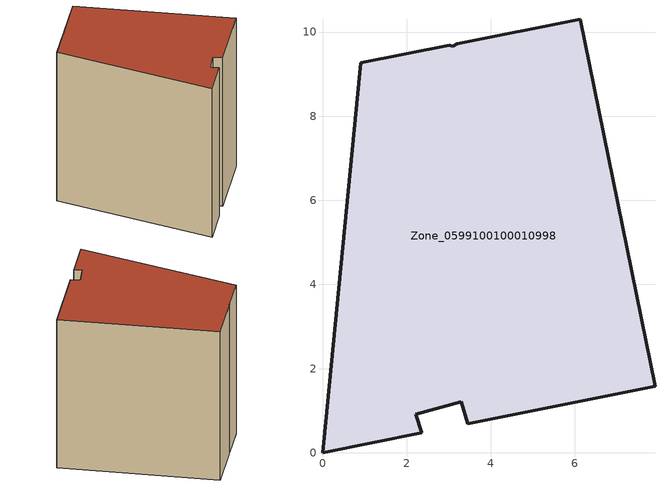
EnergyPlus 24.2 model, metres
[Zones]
Zone_0599100100010998
 floor ground (C_G): 3.29,1.21 2.22,0.91 2.36,0.47 0,0 0.91,9.27 3.01,9.69 3.09,9.66 3.2,9.72 6.12,10.3 7.9,1.58 3.45,0.69 z3.74
 wall outside (C_F): 0.91,9.27 0,0 2.36,0.47 2.22,0.91 3.29,1.21 3.45,0.69 7.9,1.58 6.12,10.3 3.2,9.72 3.09,9.66 3.01,9.69 0.91,9.27 z3.74:12.84
 roof outside (C_R): 3.09,9.66 3.01,9.69 0.91,9.27 0,0 2.36,0.47 2.22,0.91 3.29,1.21 3.45,0.69 7.9,1.58 6.12,10.3 3.2,9.72 z12.84
[BUILDING]
Pand.0599100100010998: North Axis=0; Terrain=City; Loads Convergence Tolerance Value=0.04; Temperature Convergence Tolerance Value=0.4; Solar Distribution=FullExterior; Maximum Number of Warmup Days=25; Minimum Number of Warmup Days=1
[Site:Location]
Rotterdam.The.Hague.AP_ZH_NLD Design_Conditions: Latitude=51.96; Longitude=4.45; Time Zone=1; Elevation=-4.5
[SITE:GROUNDTEMPERATURE:BUILDINGSURFACE]
18, 18, 18, 18, 18, 18, 18, 18, 18, 18, 18, 18
[MATERIAL] Thermal Absorptance=0.9; Solar Absorptance=0.7; Visible Absorptance=0.7
Name | Roughness | Thickness | Conductivity | Density | Specific Heat
G.TC.2015-2018 | MediumSmooth | 0.15 | 0.0428571 | 540 | 1210
F.TC.2015-2018 | Rough | 0.3 | 0.0666667 | 1920 | 840
R.TC.2015-2018 | MediumRough | 0.2 | 0.0333333 | 1500 | 1000
[CONSTRUCTION]
C_G: G.TC.2015-2018
C_F: F.TC.2015-2018
C_R: R.TC.2015-2018
[ZONE]
Zone_0599100100010998: Type=1; Multiplier=1; Ceiling Height=Autocalculate; Volume=Autocalculate; Floor Area=autocalculate; Part of Total Floor Area=Yes
[ZONEINFILTRATION:DESIGNFLOWRATE]
Infil_Zone_0599100100010998: Zone or ZoneList or Space or SpaceList=Zone_0599100100010998; Schedule=AlwaysOn; Design Flow Rate Calculation Method=Flow/Area; Flow Rate per Floor Area=0.0015; Constant Term Coefficient=1; Temperature Term Coefficient=0; Velocity Term Coefficient=0; Velocity Squared Term Coefficient=0
[HVACTEMPLATE:ZONE:IDEALLOADSAIRSYSTEM]
Zone_0599100100010998: Maximum Heating Supply Air Temperature=50; Minimum Cooling Supply Air Temperature=13; Maximum Heating Supply Air Humidity Ratio=0.0156; Minimum Cooling Supply Air Humidity Ratio=0.0077; Heating Limit=NoLimit; Cooling Limit=NoLimit; Dehumidification Control Type=ConstantSensibleHeatRatio; Cooling Sensible Heat Ratio=0.7; Dehumidification Setpoint=60; Humidification Control Type=None; Humidification Setpoint=30; Outdoor Air Method=None; Outdoor Air Flow Rate per Person=0.00944; Outdoor Air Flow Rate per Zone Floor Area=0; Outdoor Air Flow Rate per Zone=0; Demand Controlled Ventilation Type=None; Outdoor Air Economizer Type=NoEconomizer; Heat Recovery Type=None; Sensible Heat Recovery Effectiveness=0.7; Latent Heat Recovery Effectiveness=0.65
[ZONECONTROL:THERMOSTAT]
ThermostatControl_Zone_0599100100010998: Zone or ZoneList=Zone_0599100100010998; Control Type Schedule=DualSetpointControlType; Control 1=Thermostat_Zone_0599100100010998; Temperature Difference Between Cutout And Setpoint=0
[THERMOSTATSETPOINT:DUALSETPOINT]
Thermostat_Zone_0599100100010998: Heating Setpoint Temperature Schedule=HeatingSetpoint_Zone_0599100100010998; Cooling Setpoint Temperature Schedule=CoolingSetpoint_Zone_0599100100010998
[SCHEDULE:COMPACT]
HeatingSetpoint_Zone_0599100100010998: Through: 12/31, For: AllDays, Until: 24:00, 21
CoolingSetpoint_Zone_0599100100010998: Through: 12/31, For: AllDays, Until: 24:00, 24
DualSetpointControlType: Through: 12/31, For: AllDays, Until: 24:00, 4
AlwaysOn: Through: 12/31, For: AllDays, Until: 24:00, 1
